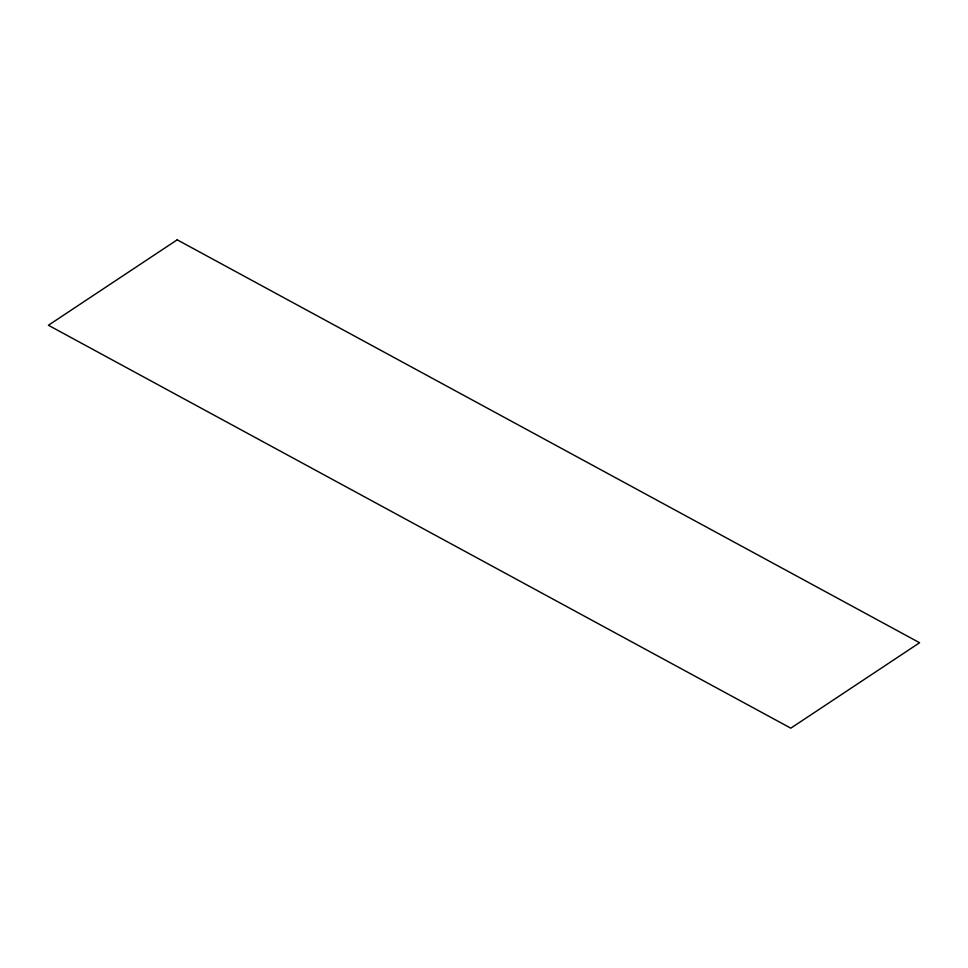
<?xml version="1.0" encoding="UTF-8"?>
<svg xmlns="http://www.w3.org/2000/svg" width="968" height="968" viewBox="0 0 968 968"><rect width="100%" height="100%" fill="white"/><g stroke="black" fill="none" stroke-linecap="round" stroke-linejoin="round"><path stroke-width="1.45" d="M177.192 239.822L48.4 325.248L790.808 728.178L919.6 642.752L177.192 239.822"/></g></svg>
